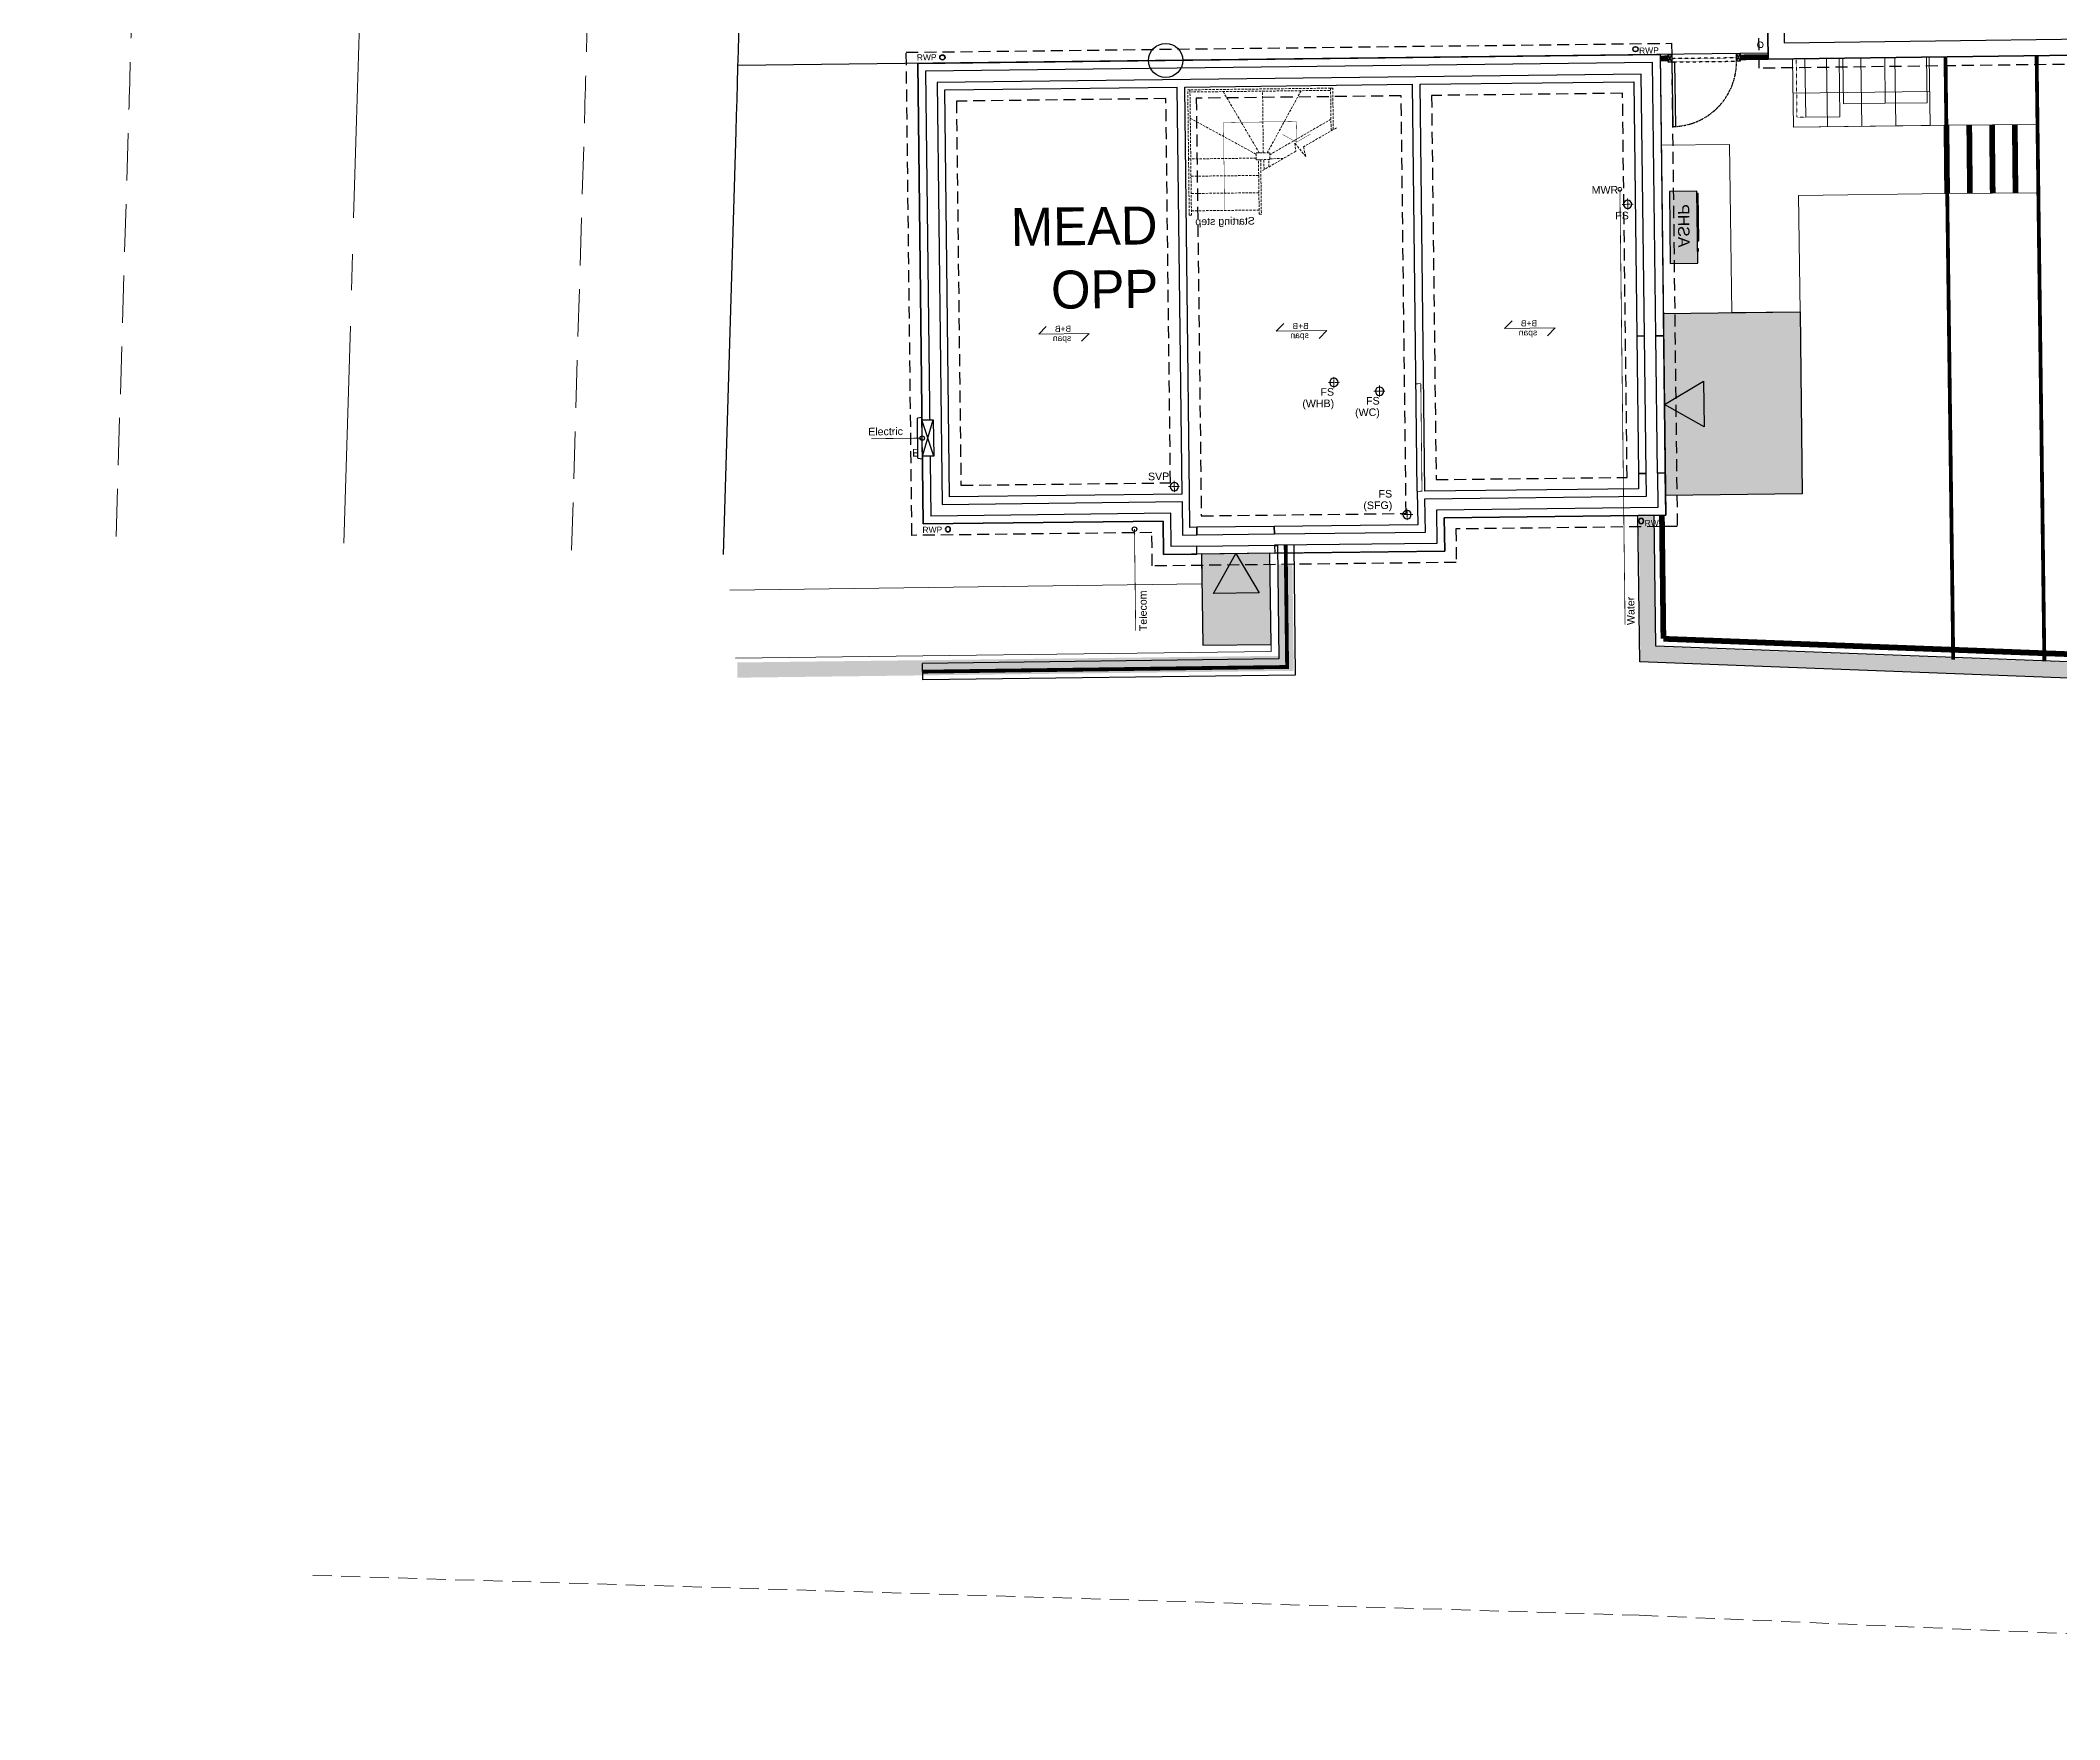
# Model space of a CAD drawing. Extents: x 287880777 to 288144713, y 62793326 to 63089570.
# Drawn here: x 288026829 to 288053418, y 62963739 to 62985855 of the extents above; entities that cross this region are included whole.
import ezdxf

# ---------------------------------------------------------------- set-up
doc = ezdxf.new("R2010")
doc.units = 0
doc.set_wipeout_variables(frame=1)
for name, pattern in [('CENTER', [2, 1.25, -0.25, 0.25, -0.25]), ('Dash', [6.35, 3.175, -3.175]), ('DASHED', [1.4, 0.7, -0.7]), ('HIDDEN', [9.525, 6.35, -3.175]), ('XREF - NORTHERN HIGHWAY DESIGN$0$CENTER2', [28.575, 19.05, -3.175, 3.175, -3.175]), ('XREF - NORTHERN HIGHWAY DESIGN$0$DASHED2', [0.375, 0.25, -0.125])]:
    doc.linetypes.add(name, pattern=pattern)
doc.layers.get('0').update_dxf_attribs({"color": 252})
for name, color, linetype in [('EXP - PEN 1', 1, 'Continuous'), ('NAR 1200h METAL RAILINGS', 160, 'DASHED'), ('NAR BUFF BRICK', 40, 'Continuous'), ('NAR DETAIL', 2, 'Continuous'), ('NAR EXTERNAL WALLS', 2, 'Continuous'), ('NAR PATIO', 3, 'Continuous'), ('NAR PRIVATE DRIVE', 6, 'Continuous'), ('NAR PRIVATE PATH HATCH', 8, 'Continuous'), ('NAR ROLLOVERS', 76, 'DASHED'), ('Wain-Drainage Foul', 6, 'Continuous'), ('Wain-Drainage Foul Text', 2, 'Continuous'), ('Wain-Electrics', 3, 'Continuous'), ('Wain-Foundation acessories', 9, 'Continuous'), ('Wain-Foundation Line', 9, 'Continuous'), ('Wain-Meter box', 9, 'Continuous'), ('Wain-RWP', 9, 'Continuous'), ('Wain-Services Run (Electric)', 10, 'Continuous'), ('Wain-Services Run (Telecom)', 190, 'Continuous'), ('Wain-Stair 1', 2, 'Continuous'), ('Wain-Stair numbers', 9, 'Continuous'), ('Wain-Wall (External)', 4, 'Continuous')]:
    doc.layers.add(name, color=color, linetype=linetype)
for name, color, linetype, lineweight in [('EXP - STEPS', 240, 'Continuous', 18), ('NAR BIN STORAGE', 2, 'Continuous', 0), ('NAR CBF', 34, 'FENCELINE2', 0), ('NAR M4(2)', 94, 'Continuous', 30), ('NAR PATHS', 3, 'Continuous', 0), ('rwpguts', 6, 'Continuous', 13), ('Wain-Text', 2, 'Continuous', 25), ('XREF - NORTHERN HIGHWAY DESIGN$0$EXP - HIGHWAY CENTRELINE', 3, 'XREF - NORTHERN HIGHWAY DESIGN$0$CENTER2', 18), ('XREF - NORTHERN HIGHWAY DESIGN$0$EXP - HIGHWAY CHANNEL', 4, 'XREF - NORTHERN HIGHWAY DESIGN$0$DASHED2', 9), ('XREF - NORTHERN HIGHWAY DESIGN$0$EXP - HIGHWAY FOOTWAY', 3, 'Continuous', 25)]:
    doc.layers.add(name, color=color, linetype=linetype, lineweight=lineweight)
for name, color, linetype, true_color in [('NAR DOOR OPENINGS', 140, 'Continuous', 0x00bfff), ('NAR EV CHARGING POINT', 3, 'Continuous', 0x00ff00), ('NAR HIT AND MISS', 30, 'DASHED', 0xeb7500), ('NAR HOUSE TYPE NAMES', 1, 'Continuous', 0xff0000), ('Wain-Services Run (Water', 145, 'Continuous', 0x3481b8)]:
    doc.layers.add(name, color=color, linetype=linetype, true_color=true_color)
for name, color, linetype, lineweight, true_color in [('NAR Retaining Wall', 222, 'Continuous', 13, 0xcc0099), ('Wain-Mains Water Riser', 152, 'Continuous', 25, 0x2776bb), ('Wain-Mains Water Riser Text', 152, 'Continuous', 25, 0x2776bb)]:
    doc.layers.add(name, color=color, linetype=linetype, lineweight=lineweight, true_color=true_color)
doc.layers.add('XREF - NORTHERN HIGHWAY DESIGN$0$EXP - HIGHWAY CREASE', color=3, linetype='XREF - NORTHERN HIGHWAY DESIGN$0$DASHED2', lineweight=18, transparency=0.25)
doc.styles.add('DD Arial Narrow', font='ARIALN.TTF', dxfattribs={"height": 100})
doc.styles.get("Standard").update_dxf_attribs({"font": 'arial.ttf'})
doc.linetypes.add('FENCELINE2', pattern='A,0.25,-0.1,[132,ltypeshp.shx,S=0.1,R=0,X=-0.1,Y=0],-0.1,1', length=1.45)

# ---------------------------------------------------------------- blocks, each defined once
blk = doc.blocks.new('Drainage Pipe')
at = {"linetype": 'CENTER', "lineweight": 13, "ltscale": 20}
for p, q in [((-41756, 78762), (-41756, 78612)), ((-41681, 78687), (-41831, 78687))]:
    blk.add_line(p, q, dxfattribs=at)
blk.add_circle((-41756, 78687), 55)
blk = doc.blocks.new('Span symbol - Beam & block')
at = {"linetype": 'Continuous', "lineweight": 13}
for p, q in [((-5342, 71790), (-6007, 71790)), ((-6007, 71790), (-5906, 71689)), ((-5442, 71890), (-5342, 71790))]:
    blk.add_line(p, q, dxfattribs=at)
at = {"insert": (-5770, 71896), "char_height": 80, "attachment_point": 1, "line_spacing_factor": 0.9}
blk.add_mtext('B+B\\Pspan', dxfattribs=at)
blk = doc.blocks.new('ASHP')
at = {"transparency": 33554457}
h = blk.add_hatch(color=256, dxfattribs=at)
h.dxf.hatch_style = 1
h.paths.add_polyline_path([(548853, -2506), (548853, -2866), (547903, -2866), (547903, -2506)])
at = {"flags": 128}
blk.add_lwpolyline([(548853, -2506), (548853, -2866), (547903, -2866), (547903, -2506)], close=True, dxfattribs=at)
for points in [[(548098, -2496), (548058, -2496), (548058, -2506), (548098, -2506)], [(548199, -2488), (548821, -2488), (548821, -2506), (548199, -2506)]]:
    blk.add_lwpolyline(points, close=True)
at = {"layer": 'Wain-Electrics', "lineweight": 0, "insert": (548112, -2609), "char_height": 150, "width": 2397.38, "attachment_point": 1, "line_spacing_factor": 0.9}
blk.add_mtext('\\A1;ASHP ', dxfattribs=at)
at = {"layer": 'Wain-Text', "lineweight": 0, "insert": (548112, -2609), "char_height": 150, "width": 2397.38, "attachment_point": 1, "line_spacing_factor": 0.9}
blk.add_mtext('\\A1;ASHP ', dxfattribs=at)
blk = doc.blocks.new('RWP')
for radius in [35, 31.5]:
    blk.add_circle((35, 35), radius)
blk = doc.blocks.new('Stairs (Subs)')
at = {"layer": 'Wain-Stair 1', "color": 9, "linetype": 'HIDDEN', "lineweight": 9, "ltscale": 5}
for p, q in [((42, 1543, 0), (42, 2090, 0)), ((71, 2090, 0), (1923, 2090, 0)), ((71, 2090, 0), (71, 1527, 0)), ((1923, 2061, 0), (71, 2061, 0)), ((460, 2061, 0), (914, 1249, 0)), ((967, 1249, 0), (967, 2061, 0)), ((1486, 2061, 0), (1020, 1249, 0)), ((1923, 2090, 0), (1923, 1180, 0)), ((1952, 1180, 0), (1952, 2090, 0)), ((71, 1681, 0), (883, 1222, 0)), ((1923, 1715, 0), (1063, 1232, 0)), ((705, 1170, 0), (883, 1170, 0)), ((883, 1249, 0), (883, 1159, 0)), ((1063, 1249, 0), (883, 1249, 0)), ((883, 1159, 0), (1063, 1159, 0)), ((896, 1062, 0), (896, 1159, 0)), ((960, 1026, 0), (960, 1159, 0)), ((1063, 1159, 0), (1063, 1249, 0)), ((1063, 1180, 0), (1923, 1180, 0)), ((1031, 952, 0), (1923, 952, 0)), ((1031, 724, 0), (1923, 724, 0)), ((1031, 496, 0), (1923, 496, 0))]:
    blk.add_line(p, q, dxfattribs=at)
at = {"layer": 'Wain-Stair 1', "color": 9, "linetype": 'HIDDEN', "lineweight": 9, "ltscale": 5, "elevation": 0}
for points in [[(42, 2090), (71, 2090)], [(1923, 2090), (1952, 2090)], [(0, 1567), (437, 1321), (408, 1194), (549, 1370), (539, 1264), (985, 1012)]]:
    blk.add_lwpolyline(points, dxfattribs=at)
for points in [[(1002, 441), (1031, 441), (1031, 1159), (1002, 1159)], [(1923, 441), (1952, 441), (1952, 1180), (1923, 1180)]]:
    blk.add_lwpolyline(points, close=True, dxfattribs=at)
at = {"layer": 'Wain-Stair numbers', "color": 253, "const_width": 5, "elevation": 0}
for points in [[(528, 1383), (528, 1655), (1486, 1655), (1486, 496)], [(342, 1490), (342, 1490), (528, 1383), (714, 1490), (714, 1490)]]:
    blk.add_lwpolyline(points, dxfattribs=at)
at = {"layer": 'Wain-Stair numbers', "color": 9, "insert": (1481, 406, 0), "char_height": 100, "width": 1584.27, "attachment_point": 2, "line_spacing_factor": 0.9}
blk.add_mtext('Starting step ', dxfattribs=at)
blk = doc.blocks.new('Wall mounted meter - Electric (Plan)')
blk.add_wipeout([(-7157, 85115), (-7157, 84635), (-7007, 84635), (-7007, 85115)])
for p, q in [((-7217, 85137), (-7157, 85147)), ((-7217, 85137), (-7217, 84613)), ((-7157, 85147), (-7157, 84603)), ((-7007, 85115), (-7157, 85115)), ((-7007, 84635), (-7007, 85115)), ((-7157, 84603), (-7217, 84613)), ((-7157, 84635), (-7007, 84635))]:
    blk.add_line(p, q)
at = {"color": 9}
for p, q in [((-7157, 85115), (-7007, 84635)), ((-7007, 85115), (-7157, 84635))]:
    blk.add_line(p, q, dxfattribs=at)
at = {"lineweight": 0, "insert": (-7368, 85117), "char_height": 100, "width": 133.81, "attachment_point": 1, "line_spacing_factor": 0.9}
blk.add_mtext('\\A1;\\pi78.42052,t378.42052;{\\fCalibri|b0|i0|c0|p34;E}', dxfattribs=at)
blk = doc.blocks.new('A$Cee92f38c')
at = {"layer": 'NAR M4(2)', "ltscale": 10, "transparency": 33554585}
h = blk.add_hatch(color=256, dxfattribs=at)
h.dxf.hatch_style = 1
h.paths.add_polyline_path([(0, 1.2), (0.9, 1.2), (0.9, 0), (0, 0)])
at = {"layer": 'NAR M4(2)', "ltscale": 0.25}
blk.add_lwpolyline([(0, 1.2), (0, 0), (0.9, 0), (0.9, 1.2)], close=True, dxfattribs=at)
blk = doc.blocks.new('A$C3d9247a0')
at = {"layer": 'NAR DOOR OPENINGS', "transparency": 33554610}
h = blk.add_hatch(color=256, dxfattribs=at)
h.dxf.hatch_style = 1
h.paths.add_polyline_path([(450, 1200), (150, 680), (750, 680)])
at = {"layer": 'NAR DOOR OPENINGS'}
blk.add_lwpolyline([(450, 1200), (150, 680), (750, 680)], close=True, dxfattribs=at)
at = {"layer": 'NAR M4(2)', "ltscale": 10, "transparency": 33554585, "xscale": -1000, "yscale": 1000, "zscale": 1000}
blk.add_blockref('A$Cee92f38c', (900, 0), dxfattribs=at)
blk = doc.blocks.new('A$C324e72f9')
at = {"layer": 'NAR DOOR OPENINGS', "transparency": 33554610}
h = blk.add_hatch(color=256, dxfattribs=at)
h.dxf.hatch_style = 1
h.paths.add_polyline_path([(1200, 0), (900, 520), (1500, 520)])
at = {"layer": 'NAR PRIVATE PATH HATCH', "transparency": 33554597}
h = blk.add_hatch(color=256, dxfattribs=at)
h.dxf.hatch_style = 1
h.paths.add_polyline_path([(2400, 0), (0, 0), (0, 1800), (2400, 1800)])
at = {"layer": 'NAR DOOR OPENINGS'}
blk.add_lwpolyline([(1200, 0), (900, 520), (1500, 520)], close=True, dxfattribs=at)
at = {"layer": 'NAR PATIO'}
blk.add_lwpolyline([(2400, 0), (0, 0), (0, 1800), (2400, 1800)], close=True, dxfattribs=at)
blk = doc.blocks.new('XREF - NORTHERN HIGHWAY DESIGN')
at = {"layer": 'XREF - NORTHERN HIGHWAY DESIGN$0$EXP - HIGHWAY CENTRELINE', "ltscale": 0.15}
blk.add_lwpolyline([(585.819, 243.867), (585.987, 249.438, 0.015113), (585.983, 267.57), (585.876, 271.111)], format="xyb", dxfattribs=at)
at = {"layer": 'XREF - NORTHERN HIGHWAY DESIGN$0$EXP - HIGHWAY CHANNEL', "ltscale": 2.5, "flags": 128}
for points in [[(588.818, 243.777), (588.985, 249.348, 0.011113), (589.091, 262.815, -0.414919), (595.018, 268.901)], [(582.82, 243.957), (582.988, 249.528, 0.010864), (583.095, 262.433, 0.424908), (576.797, 268.345)]]:
    blk.add_lwpolyline(points, format="xyb", dxfattribs=at)
at = {"layer": 'XREF - NORTHERN HIGHWAY DESIGN$0$EXP - HIGHWAY CREASE'}
blk.add_lwpolyline([(585.411, 230.273), (602.874, 229.748), (620.838, 228.977), (624.501, 228.772, -0.007071), (635.355, 228.011, -0.007071)], format="xyb", dxfattribs=at)
at = {"layer": 'XREF - NORTHERN HIGHWAY DESIGN$0$EXP - HIGHWAY FOOTWAY', "flags": 128}
blk.add_lwpolyline([(590.817, 243.717), (590.984, 249.288, 0.011113), (591.09, 262.843, -0.414919), (595.042, 266.901)], format="xyb", dxfattribs=at)

msp = doc.modelspace()

# ---------------------------------------------------------------- linework, layer by layer
at = {"layer": 'Defpoints'}
msp.add_lwpolyline([(288055981, 62985689), (288055896, 62992364), (288050731, 62992298), (288049494, 62992282), (288049579, 62985607)], close=True, dxfattribs=at)
at = {"layer": 'EXP - STEPS'}
for p, q in [((288051928, 62984737), (288053128, 62984749)), ((288051937, 62983837), (288053137, 62983849))]:
    msp.add_line(p, q, dxfattribs=at)
at = {"layer": 'EXP - STEPS', "const_width": 75}
for points in [[(288051937, 62983837), (288051928, 62984737)], [(288052237, 62983840), (288052228, 62984740)], [(288052537, 62983843), (288052528, 62984743)], [(288052837, 62983846), (288052828, 62984746)]]:
    msp.add_lwpolyline(points, dxfattribs=at)
at = {"layer": 'NAR 1200h METAL RAILINGS', "ltscale": 250, "const_width": 50}
msp.add_lwpolyline([(288043227, 62979206), (288043246, 62977603), (288038446, 62977541)], dxfattribs=at)
at = {"layer": 'NAR BIN STORAGE', "linetype": 'Dash', "ltscale": 0.025}
msp.add_lwpolyline([(288050075, 62984844), (288049960, 62984842), (288049950, 62985612), (288050065, 62985613)], dxfattribs=at)
at = {"layer": 'NAR BIN STORAGE'}
for points in [[(288050065, 62985613), (288050075, 62984844), (288050525, 62984849), (288050515, 62985619)], [(288050565, 62985620), (288050573, 62985020), (288051123, 62985027), (288051115, 62985627)], [(288051115, 62985627), (288051123, 62985027), (288051673, 62985034), (288051665, 62985634)]]:
    msp.add_lwpolyline(points, close=True, dxfattribs=at)
at = {"layer": 'NAR BUFF BRICK', "const_width": 200, "elevation": 0}
msp.add_lwpolyline([(288043216, 62978954), (288043232, 62977651), (288036006, 62977562)], dxfattribs=at)
at = {"layer": 'NAR CBF', "ltscale": 1200, "transparency": 33554687, "const_width": 75}
for points in [[(288048160, 62985618), (288048263, 62985619)], [(288049213, 62985631), (288049579, 62985636)], [(288048181, 62979603), (288048201, 62977974)]]:
    msp.add_lwpolyline(points, dxfattribs=at)
at = {"layer": 'NAR DETAIL', "flags": 128}
for points in [[(288048312, 62985670), (288048313, 62985570), (288048263, 62985569), (288048262, 62985669)], [(288048313, 62985570), (288048325, 62984720), (288048363, 62984720), (288048351, 62985570)], [(288049212, 62985682), (288049213, 62985582), (288049163, 62985581), (288049162, 62985681)]]:
    msp.add_lwpolyline(points, close=True, dxfattribs=at)
for points in [[(288048313, 62985570), (288048262, 62985669)], [(288048263, 62985569), (288048312, 62985670)], [(288049213, 62985582), (288049162, 62985681)], [(288049163, 62985581), (288049212, 62985682)]]:
    msp.add_lwpolyline(points, dxfattribs=at)
at = {"layer": 'NAR DETAIL', "linetype": 'DASHED', "ltscale": 0.005, "flags": 128}
msp.add_lwpolyline([(288048313, 62985570), (288049163, 62985581), (288049163, 62985625), (288048313, 62985614)], close=True, dxfattribs=at)
at = {"layer": 'NAR DETAIL', "linetype": 'DASHED', "ltscale": 0.2}
msp.add_arc((288048313, 62985570), 850, 273.1996, 0.7798, dxfattribs=at)
at = {"layer": 'NAR EV CHARGING POINT'}
msp.add_circle((288041647, 62985591), 225, dxfattribs=at)
at = {"layer": 'NAR EXTERNAL WALLS'}
for points in [[(288064613, 62977036), (288064606, 62977036), (288047889, 62977671), (288047866, 62979599)], [(288064621, 62977251), (288048102, 62977878), (288048081, 62979601)], [(288043080, 62979202), (288043119, 62979203), (288043137, 62977709), (288038444, 62977649)], [(288043334, 62979208), (288043354, 62977497), (288038447, 62977434)], [(288038447, 62977434), (288038444, 62977649)]]:
    msp.add_lwpolyline(points, dxfattribs=at)
at = {"layer": 'NAR HIT AND MISS', "linetype": 'DASHED', "ltscale": 500, "transparency": 33554687, "const_width": 75}
msp.add_lwpolyline([(288056530, 62977658), (288048201, 62977974), (288048201, 62977974)], dxfattribs=at)
at = {"layer": 'NAR PATHS'}
msp.add_lwpolyline([(288049900, 62985611), (288049912, 62984711), (288051712, 62984734), (288051700, 62985634)], close=True, dxfattribs=at)
for points in [[(288050362, 62984717), (288050350, 62985617)], [(288050812, 62984723), (288050800, 62985623)], [(288051262, 62984729), (288051250, 62985629)], [(288049906, 62985161), (288051706, 62985184)], [(288049912, 62984711), (288051930, 62984737), (288051935, 62983837), (288049980, 62983812), (288050000, 62982282), (288049100, 62982271), (288049072, 62984485), (288048172, 62984474)], [(288035907, 62978616), (288042125, 62978696), (288042120, 62979091), (288043020, 62979101), (288043036, 62977807), (288035982, 62977717)]]:
    msp.add_lwpolyline(points, dxfattribs=at)
at = {"layer": 'NAR PRIVATE DRIVE'}
msp.add_lwpolyline([(288036123, 62992023), (288049495, 62992195), (288049578, 62985695), (288049578, 62985686), (288036015, 62985524)], dxfattribs=at)
at = {"layer": 'NAR Retaining Wall', "linetype": 'DASHED', "ltscale": 250, "const_width": 200}
msp.add_lwpolyline([(288064617, 62977143), (288064614, 62977144), (288047996, 62977774), (288047974, 62979600)], dxfattribs=at)
at = {"layer": 'NAR ROLLOVERS', "ltscale": 500, "const_width": 50}
for points in [[(288051915, 62985637), (288052017, 62977699)], [(288053115, 62985652), (288053217, 62977684)]]:
    msp.add_lwpolyline(points, dxfattribs=at)
at = {"layer": 'rwpguts', "ltscale": 0.01}
msp.add_circle((288049477, 62985797), 37.5, dxfattribs=at)
at = {"layer": 'Wain-Foundation Line', "linetype": 'HIDDEN', "ltscale": 25}
msp.add_lwpolyline([(288049463, 62985488), (288049375, 62992398), (288056012, 62992483), (288056100, 62985573)], close=True, dxfattribs=at)
at = {"layer": 'Wain-Foundation Line', "linetype": 'HIDDEN', "ltscale": 25, "elevation": 0}
for points in [[(288048308, 62985817), (288048383, 62979455), (288045468, 62979420), (288045473, 62978980), (288041471, 62978933), (288041466, 62979373), (288038306, 62979336), (288038231, 62985698)], [(288038951, 62979996), (288041710, 62980028), (288041650, 62985088), (288038891, 62985055)], [(288042116, 62979593), (288044813, 62979625), (288044748, 62985125), (288042050, 62985093)], [(288045208, 62980070), (288047723, 62980100), (288047663, 62985159), (288045148, 62985129)]]:
    msp.add_lwpolyline(points, close=True, dxfattribs=at)
at = {"layer": 'Wain-Mains Water Riser', "lineweight": 0}
msp.add_circle((288047628, 62983894), 25, dxfattribs=at)
at = {"layer": 'Wain-Services Run (Electric)', "const_width": 10}
msp.add_lwpolyline([(288038441, 62980617), (288037771, 62980609)], dxfattribs=at)
at = {"layer": 'Wain-Services Run (Telecom)', "const_width": 10}
msp.add_lwpolyline([(288041236, 62979418), (288041252, 62978083)], dxfattribs=at)
at = {"layer": 'Wain-Services Run (Telecom)'}
msp.add_circle((288041236, 62979418), 29, dxfattribs=at)
at = {"layer": 'Wain-Services Run (Water', "const_width": 10}
msp.add_lwpolyline([(288047628, 62983894), (288047696, 62978160)], dxfattribs=at)
at = {"layer": 'Wain-Wall (External)'}
for p, q in [((288048160, 62985668), (288038382, 62985552)), ((288038382, 62985552), (288038454, 62979487)), ((288038486, 62985451), (288038555, 62979591)), ((288047910, 62985412), (288038638, 62985302)), ((288038638, 62985302), (288038704, 62979743)), ((288041862, 62979880), (288041799, 62985240)), ((288041962, 62979881), (288041899, 62985241)), ((288044959, 62979917), (288044896, 62985277)), ((288044996, 62985278), (288047811, 62985311)), ((288045059, 62979918), (288044996, 62985278)), ((288047811, 62985311), (288047851, 62981961)), ((288047951, 62981962), (288047910, 62985412)), ((288047851, 62981961), (288047951, 62981962)), ((288038704, 62979743), (288041863, 62979780)), ((288041863, 62979780), (288041869, 62979340)), ((288038454, 62979487), (288041614, 62979525)), ((288041715, 62979628), (288038555, 62979591)), ((288041614, 62979525), (288041619, 62979085)), ((288041720, 62979188), (288041715, 62979628)), ((288042058, 62979192), (288041720, 62979188)), ((288041869, 62979340), (288042056, 62979342)), ((288042059, 62979090), (288042058, 62979192)), ((288041619, 62979085), (288042059, 62979090))]:
    msp.add_line(p, q, dxfattribs=at)
for points in [[(288049571, 62986272), (288049786, 62986275), (288049792, 62985825), (288055764, 62985901), (288055725, 62988917), (288049865, 62988842), (288049869, 62988560), (288049542, 62988556), (288049532, 62989333), (288049859, 62989338), (288049862, 62989057), (288055722, 62989132), (288055684, 62992146), (288049712, 62992070), (288049717, 62991620), (288049503, 62991617), (288049494, 62992282), (288055896, 62992364), (288055981, 62985689), (288049579, 62985607), (288049571, 62986272)], [(288048160, 62985668), (288048203, 62981965), (288048101, 62981964), (288048058, 62985564), (288038486, 62985451)], [(288041862, 62979880), (288038802, 62979844), (288038739, 62985204), (288041799, 62985240)], [(288041899, 62985241), (288044896, 62985277)], [(288044959, 62979917), (288044965, 62979477), (288043077, 62979455), (288043079, 62979355)], [(288043079, 62979355), (288045066, 62979378), (288045061, 62979818), (288047976, 62979853), (288047972, 62980153), (288047872, 62980151), (288047875, 62979951), (288045059, 62979918)], [(288048128, 62979704), (288045212, 62979670), (288045218, 62979230), (288043080, 62979205), (288043082, 62979102), (288045321, 62979129), (288045316, 62979569), (288048231, 62979603), (288048225, 62980156), (288048122, 62980154), (288048128, 62979704)], [(288042056, 62979342), (288042055, 62979442), (288041967, 62979441), (288041962, 62979881)]]:
    msp.add_lwpolyline(points, dxfattribs=at)
for points in [[(288047872, 62980151), (288047972, 62980153), (288047951, 62981962), (288047851, 62981961)], [(288048225, 62980156), (288048122, 62980154), (288048101, 62981964), (288048203, 62981965)], [(288043077, 62979455), (288042055, 62979442), (288042056, 62979342), (288043079, 62979355)], [(288043082, 62979102), (288042059, 62979090), (288042058, 62979192), (288043080, 62979205)]]:
    msp.add_lwpolyline(points, close=True, dxfattribs=at)
at = {"layer": 'Wain-Wall (External)', "linetype": 'HIDDEN', "ltscale": 25, "const_width": 10}
msp.add_lwpolyline([(288045006, 62981333), (288045022, 62979918), (288044959, 62979917), (288044943, 62981332)], close=True, dxfattribs=at)

# ---------------------------------------------------------------- block references
at = {"layer": 'NAR DETAIL', "xscale": -1, "rotation": 270.6789291851162}
msp.add_blockref('ASHP', (288057650, 62435086, 0), dxfattribs=at)
at = {"layer": 'NAR M4(2)', "xscale": -1, "rotation": 0.678929185116175}
msp.add_blockref('A$C3d9247a0', (288043034, 62977901), dxfattribs=at)
at = {"layer": 'NAR PATIO', "rotation": 270.6789291851162}
msp.add_blockref('A$C324e72f9', (288048200, 62982260), dxfattribs=at)
at = {"layer": 'Wain-Drainage Foul', "lineweight": 0, "xscale": -1}
for p, rotation in [((288006910, 62904520), 0.678929185116175), ((288084683, 63060527), 180.6789291851161), ((288003642, 62902058), 0.678929185116175), ((288000940, 62900803), 0.678929185116175), ((287965649, 63020430), 270.6789291851162)]:
    msp.add_blockref('Drainage Pipe', p, dxfattribs=dict(at, rotation=rotation))
at = {"layer": 'Wain-Foundation acessories', "xscale": -1, "rotation": 0.678929185116175}
for p in [(288035484, 62910139, 0), (288038612, 62910176, 0), (288041619, 62910212, 0)]:
    msp.add_blockref('Span symbol - Beam & block', p, dxfattribs=at)
at = {"layer": 'Wain-RWP', "rotation": 180.6789291851161}
for p in [(288047868, 62985775, 0), (288038741, 62985666, 0)]:
    msp.add_blockref('RWP', p, dxfattribs=at)
at = {"layer": 'Wain-RWP', "xscale": -1, "rotation": 0.678929185116175}
for p in [(288038815, 62979382, 0), (288047943, 62979490, 0)]:
    msp.add_blockref('RWP', p, dxfattribs=at)
at = {"layer": 'Wain-Stair 1', "linetype": 'HIDDEN', "lineweight": 9, "ltscale": 5, "xscale": -1, "rotation": 0.678929185116175}
msp.add_blockref('Stairs (Subs)', (288043914, 62983137, 0), dxfattribs=at)

# ---------------------------------------------------------------- texts
at = {"layer": 'NAR HOUSE TYPE NAMES', "insert": (288041536, 62983670, 0), "char_height": 500, "attachment_point": 3, "rotation": 0.6789, "style": 'DD Arial Narrow'}
msp.add_mtext_dynamic_manual_height_columns('{\\fGill Sans MT|b0|i0|c0|p34;MEAD OPP}', width=2588.93, gutter_width=12.5, heights=[0], dxfattribs=at)
at = {"layer": 'Wain-Drainage Foul Text', "lineweight": 0, "insert": (288047745, 62983548, 0), "char_height": 100, "attachment_point": 6, "rotation": 0.6789, "line_spacing_factor": 0.9}
msp.add_mtext('\\A1;FS ', dxfattribs=at)
at = {"layer": 'Wain-Drainage Foul Text', "char_height": 100, "attachment_point": 3, "rotation": 0.6789, "line_spacing_factor": 0.9}
for s, insert in [('\\A1;FS\\P(WHB)', (288043863, 62981276)), ('\\A1;FS\\P(WC)', (288044464, 62981159)), ('\\A1;{\\fArial|b0|i0|c0|p34;SVP}', (288041693, 62980165, 0)), ('\\A1;FS\\P(SFG)', (288044628, 62979935))]:
    msp.add_mtext(s, dxfattribs=dict(at, insert=insert))
at = {"layer": 'Wain-Mains Water Riser Text', "lineweight": 0, "insert": (288047424, 62983936, 0), "char_height": 100, "attachment_point": 1, "rotation": 0.6789, "line_spacing_factor": 0.9}
msp.add_mtext('\\pi-168.48568;MWR', dxfattribs=at)
at = {"layer": 'Wain-RWP', "char_height": 80, "rotation": 0.6789, "line_spacing_factor": 0.9}
for insert, attachment_point in [((288048141, 62985684, 0), 9), ((288038630, 62985673, 0), 3), ((288038704, 62979452, 0), 3), ((288048215, 62979462, 0), 9)]:
    msp.add_mtext('RWP', dxfattribs=dict(at, insert=insert, attachment_point=attachment_point))
at = {"layer": 'Wain-Services Run (Electric)'}
msp.add_text('Electric ', height=100, rotation=0.6789, dxfattribs=at).set_placement((288037730, 62980652, 0))
at = {"layer": 'Wain-Services Run (Telecom)'}
msp.add_text('Telecom', height=100, rotation=90.6789, dxfattribs=at).set_placement((288041401, 62978075, 0))
at = {"layer": 'Wain-Services Run (Water'}
msp.add_text('Water', height=100, rotation=90.6789, dxfattribs=at).set_placement((288047822, 62978156, 0))

# ---------------------------------------------------------------- next in the draw order: block references
at = {"layer": 'Wain-Meter box', "xscale": -1, "rotation": 180.6789291851161}
msp.add_blockref('Wall mounted meter - Electric (Plan)', (288044591, 63065571), dxfattribs=at)

# ---------------------------------------------------------------- next in the draw order: linework, layer by layer
at = {"layer": 'Defpoints'}
msp.add_lwpolyline([(288038382, 62985552), (288048160, 62985668), (288048231, 62979603), (288045316, 62979569), (288045321, 62979129), (288041619, 62979085), (288041614, 62979525), (288038454, 62979487)], close=True, dxfattribs=at)
at = {"layer": 'Wain-Services Run (Electric)'}
msp.add_circle((288038441, 62980617), 29, dxfattribs=at)

# ---------------------------------------------------------------- next in the draw order: block references
at = {"layer": 'EXP - PEN 1', "xscale": 1000, "yscale": 1000, "zscale": 1000}
msp.add_blockref('XREF - NORTHERN HIGHWAY DESIGN', (287445006, 62735366), dxfattribs=at)

doc.saveas('drawing.dxf')
